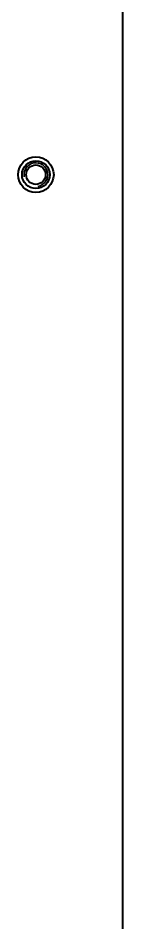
# Model space of a CAD drawing. Header units: millimetres. Extents: x 0 to 5945, y 0 to 4205.
# Drawn here: x 1756.5 to 1769.7, y 406.2 to 520.4 of the extents above; entities that cross this region are included whole.
import ezdxf

# ---------------------------------------------------------------- set-up
doc = ezdxf.new("R2010")
doc.units = ezdxf.units.MM
doc.header["$LTSCALE"] = 5
doc.layers.add('가시적인 것(ISO)', color=3, linetype='Continuous', lineweight=40)
doc.layers.add('가시적인 좁은 것(ISO)', color=3, linetype='Continuous', lineweight=35)

msp = doc.modelspace()

# ---------------------------------------------------------------- linework, layer by layer
at = {"layer": '가시적인 것(ISO)'}
msp.add_line((1769.737, 350.623), (1769.737, 555.723), dxfattribs=at)
for radius in [2.25, 1.75, 1.229]:
    msp.add_circle((1758.737, 500.623), radius, dxfattribs=at)
at = {"layer": '가시적인 좁은 것(ISO)'}
msp.add_arc((1758.737, 500.623), 1.5, 280, 190, dxfattribs=at)

doc.saveas('drawing.dxf')
